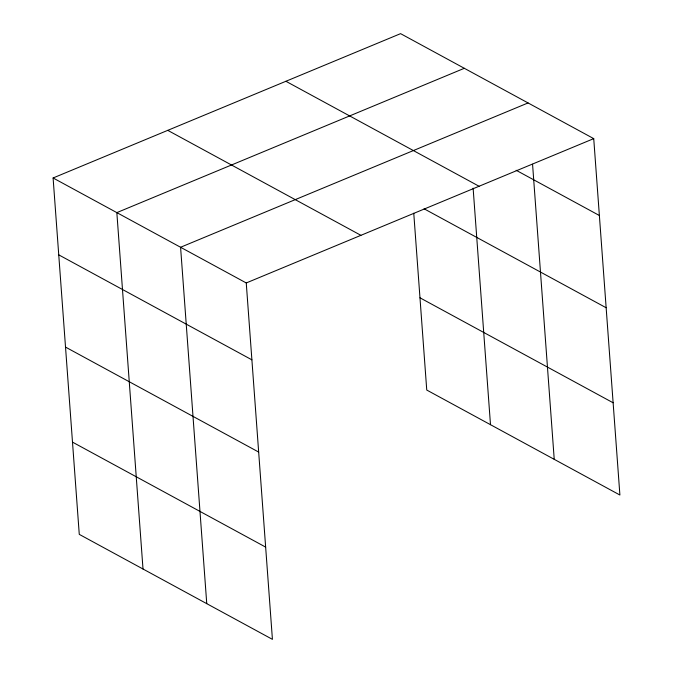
<?xml version="1.0" encoding="UTF-8"?>
<svg xmlns="http://www.w3.org/2000/svg" width="673" height="673" viewBox="0 0 673 673"><rect width="100%" height="100%" fill="white"/><g stroke="black" fill="none" stroke-linecap="round" stroke-linejoin="round"><path stroke-width="1.01" d="M53.1 177.975L246.251 282.954L272.422 639.35L79.271 534.37L53.1 177.975L400.578 33.65L593.729 138.63L619.9 495.025L426.749 390.046L413.76 213.206M464.32 68.293L116.841 212.618L143.013 569.013M528.061 102.935L180.583 247.26L206.754 603.656M246.251 282.954L593.729 138.63M516.149 170.269L599.374 215.503M285.907 81.282L479.067 186.261M424.083 208.79L606.146 307.746M167.762 130.352L360.921 235.331M419.969 297.803L613.128 402.782M58.744 254.848L251.895 359.836M65.517 347.091L258.676 452.071M72.499 442.127L265.65 547.107M532.562 164.229L554.232 459.331M473.119 188.146L490.491 424.688"/></g></svg>
